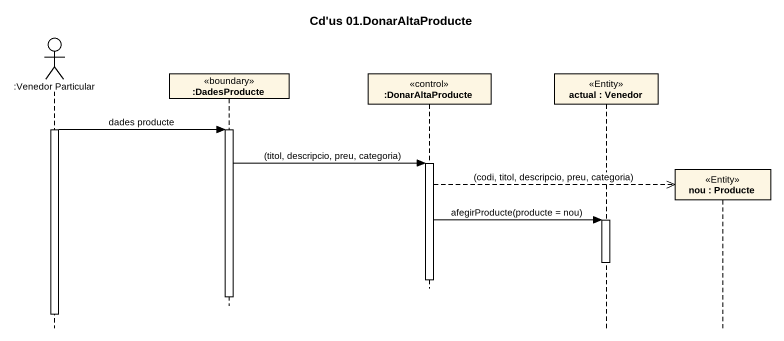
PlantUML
@startuml
title Cd'us 01.DonarAltaProducte
hide footbox
actor ":Venedor Particular" as Venedor_Particular
participant ":DadesProducte" as DadesProducte <<boundary>>
participant ":DonarAltaProducte" as DonarAltaProducte <<control>>
participant "actual : Venedor" as actual <<Entity>>
participant "nou : Producte" as nou <<Entity>>

activate Venedor_Particular
Venedor_Particular -> DadesProducte : dades producte
activate DadesProducte
DadesProducte -> DonarAltaProducte : (titol, descripcio, preu, categoria)
activate DonarAltaProducte
DonarAltaProducte -->> nou ** : (codi, titol, descripcio, preu, categoria)
DonarAltaProducte -> actual : afegirProducte(producte = nou)
activate actual
deactivate actual
deactivate DonarAltaProducte
deactivate DadesProducte
deactivate Venedor_Particular
@enduml
